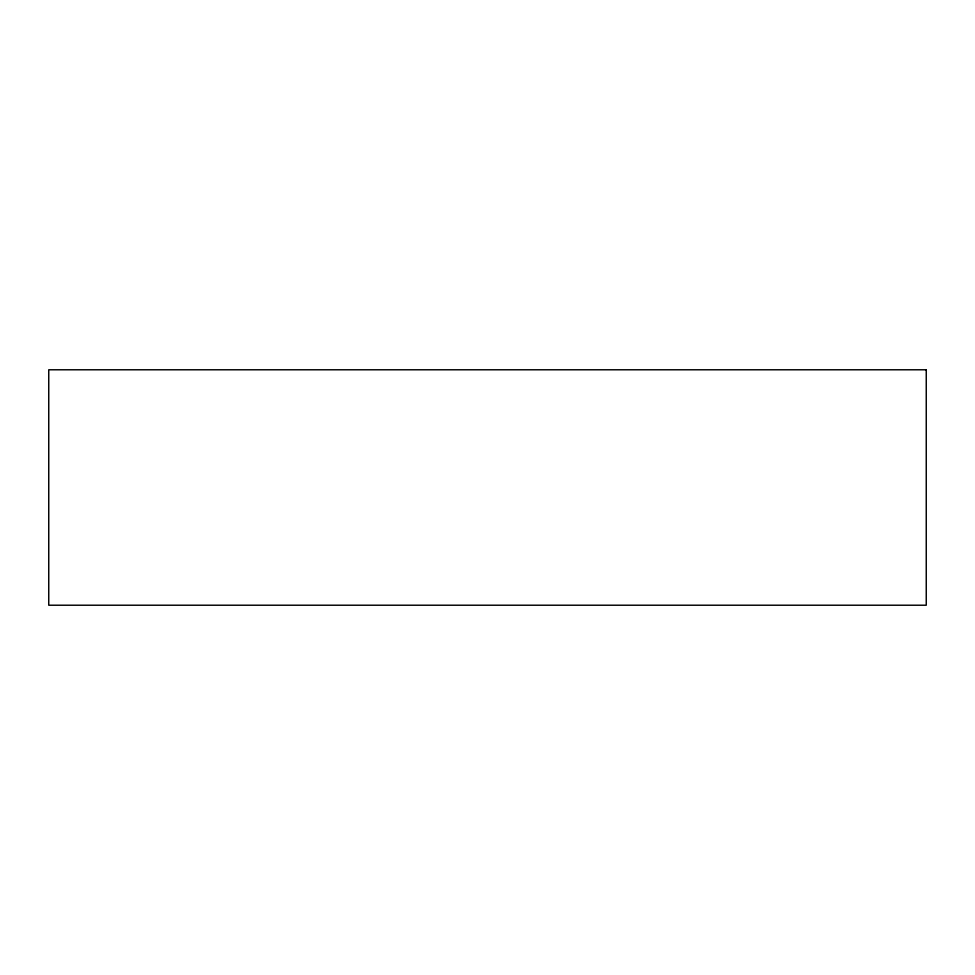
<?xml version="1.0" encoding="UTF-8"?>
<svg xmlns="http://www.w3.org/2000/svg" width="975" height="975" viewBox="0 0 975 975"><rect width="100%" height="100%" fill="white"/><g stroke="black" fill="none" stroke-linecap="round" stroke-linejoin="round"><path stroke-width="1.46" d="M926.25 369.781L48.75 369.781L48.75 605.219L926.25 605.219L926.25 369.781"/></g></svg>
